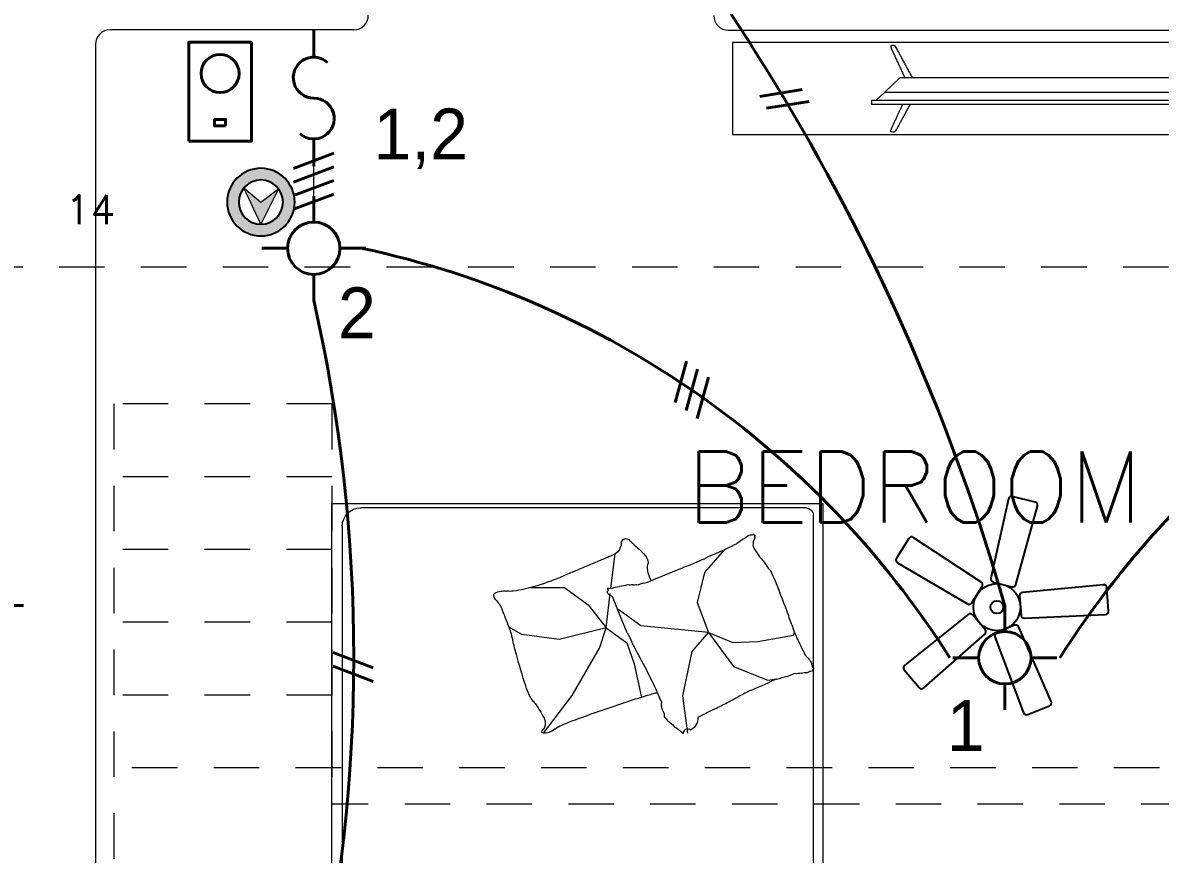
# Model space of a CAD drawing. Header units: metres. Extents: x 14 to 2416, y -346 to 476.
# Drawn here: x 140.977 to 144.104, y -84.686 to -82.401 of the extents above; entities that cross this region are included whole.
import ezdxf

# ---------------------------------------------------------------- set-up
doc = ezdxf.new("R2010")
doc.units = ezdxf.units.M
for name, pattern in [('0', [0]), ('HIDDEN2', [0.1875, 0.125, -0.0625]), ('STYLE_03', [0.5, 0.416656, -0.08334399999999997])]:
    doc.linetypes.add(name, pattern=pattern)
doc.layers.get('0').update_dxf_attribs({"linetype": '0', "lineweight": 20})
for name, color, linetype, lineweight in [('A-ANNO-TEXT', 20, 'Continuous', 13), ('A-WALL', 250, 'Continuous', 20), ('baños', 251, 'Continuous', 0), ('E Salida Interruptores', 22, 'Continuous', 40), ('E Salida Luces', 22, 'Continuous', 40), ('E Tuberia Emp Losa', 22, 'Continuous', 40), ('MAVA', 1, 'Continuous', 15), ('MOBILIARIOS', 252, 'Continuous', 0), ('textos', 7, 'Continuous', 0)]:
    doc.layers.add(name, color=color, linetype=linetype, lineweight=lineweight)
doc.layers.add('MAVA Luminarias', color=1, linetype='Continuous')
doc.layers.add('Techos 1', color=7, linetype='HIDDEN2', lineweight=9, true_color=0x42391a)
doc.styles.add('CENTURY GOTHIC', font='GOTHIC.TTF')
doc.styles.add('DIM_FONT', font='SIMPLEX.shx', dxfattribs={"width": 0.8})
doc.styles.get("Standard").update_dxf_attribs({"font": 'arial.ttf', "height": 0.1875})

# ---------------------------------------------------------------- blocks, each defined once
blk = doc.blocks.new('abanico mava')
at = {"layer": 'MAVA Luminarias', "linetype": 'ByBlock', "lineweight": -2, "extrusion": (4.64877621487093e-10, 3.7221490143641e-09, 1)}
for points, elevation in [([(513803.1024588232, 2035248.67754846), (513803.2149462215, 2035249.08632428, 0.4213740536796735), (513803.2028594591, 2035249.106997782), (513803.0841860434, 2035249.136471829, 0.4213740536796723), (513803.0638313481, 2035249.123855575), (513802.9719955589, 2035248.709950666, 0.4070891436510839), (513802.9843078518, 2035248.690086373), (513803.0822834051, 2035248.665752903, 0.4070891436511436)], -6.03849640251431e-10), ([(513802.9212881202, 2035248.689671835), (513802.5672797309, 2035248.922972383, 0.4213740536796735), (513802.5438830475, 2035248.917865652), (513802.4791794606, 2035248.814108508, 0.4213740536796723), (513802.4848882848, 2035248.790851406), (513802.8501564256, 2035248.575606729, 0.4070891436510839), (513802.8728531984, 2035248.581178011), (513802.9262718153, 2035248.666838844, 0.4070891436511436)], -5.647524398484885e-10), ([(513802.9932175172, 2035248.404817102), (513803.1424856986, 2035248.007992084, 0.4213740536796735), (513803.1644156742, 2035247.99837129), (513803.2777488945, 2035248.044280769, 0.4213740536796723), (513803.2868005406, 2035248.066451723), (513803.1178100537, 2035248.45528755, 0.4070891436510839), (513803.0961732612, 2035248.464121116), (513803.0026065184, 2035248.426218722, 0.4070891436511436)], 4.620809539748713e-10)]:
    blk.add_lwpolyline(points, format="xyb", close=True, dxfattribs=dict(at, elevation=elevation))
for points in [[(513803.1469136354, 2035248.501498554), (513803.5704430601, 2035248.520835356, 0.4213740536796735), (513803.5863697135, 2035248.538719014), (513803.5777290959, 2035248.66069212, 0.4213740536796723), (513803.5594403782, 2035248.676151949), (513803.1374145983, 2035248.635589324, 0.4070891436510839), (513803.1223272409, 2035248.617741233), (513803.1294608461, 2035248.517041489, 0.4070891436511436)], [(513802.85377328, 2035248.521114585), (513802.5224966649, 2035248.256526434, 0.4213740536796735), (513802.5201234817, 2035248.232696799), (513802.5988078816, 2035248.139097311, 0.4213740536796723), (513802.6226908243, 2035248.137339885), (513802.9402747395, 2035248.418216268, 0.4070891436510839), (513802.9419898236, 2035248.441523802), (513802.8770287911, 2035248.518798579, 0.4070891436511436)]]:
    blk.add_lwpolyline(points, format="xyb", close=True, dxfattribs=at)
at = {"layer": 'MAVA Luminarias', "linetype": 'ByBlock', "lineweight": -2}
for radius in [0.1226918486957073, 0.03346141328064745]:
    blk.add_circle((513803.0035302752, 2035248.558930107), radius, dxfattribs=at)
blk = doc.blocks.new('dl ip')
at = {"layer": 'MAVA', "transparency": 33554687}
h = blk.add_hatch(color=40, dxfattribs=at)
h.dxf.hatch_style = 1
h.paths.add_polyline_path([(94.75742601566844, -111.2087748606267), (94.71091809209081, -111.2482144905869), (94.6623739509123, -111.2113100501469), (94.71091809209065, -111.3091937605638)])
at = {"layer": 'MAVA Luminarias', "linetype": 'Continuous'}
h = blk.add_hatch(color=40, dxfattribs=at)
h.paths.add_polyline_path([(94.61796684585289, -111.2482144905869, 1), (94.80386933832872, -111.2482144905869, 1)])
h.paths.add_polyline_path([(94.77189736206773, -111.2482144905869, -1), (94.64993882211388, -111.2482144905869, -1)], flags=16)
at = {"layer": 'MAVA', "color": 40}
for p, q in [((94.71091809209081, -111.2482144905869), (94.6623739509123, -111.2113100501469)), ((94.6623739509123, -111.2113100501469), (94.71091809209065, -111.3091937605638)), ((94.71091809209065, -111.3091937605638), (94.75742601566844, -111.2087748606267)), ((94.75742601566844, -111.2087748606267), (94.71091809209081, -111.2482144905869))]:
    blk.add_line(p, q, dxfattribs=at)
at = {"layer": 'MAVA Luminarias', "color": 40, "linetype": 'Continuous'}
for radius in [0.09295124623791078, 0.06097926997692545]:
    blk.add_circle((94.71091809209081, -111.2482144905869), radius, dxfattribs=at)
blk = doc.blocks.new('PL BASE 2N NASAS 09')
at = {"layer": 'A-WALL'}
for p, q in [((167.4575461440039, -21.56080580496567), (166.7875461440039, -21.56080580496567)), ((168.4875461440039, -21.56170580496565), (171.7075462980295, -21.56170580496559)), ((166.7475461440039, -21.60080580496567), (166.7475461440024, -24.8608058049678))]:
    blk.add_line(p, q, dxfattribs=at)
for centre, start, end in [((167.4575461440039, -21.52080580496568), 270, 0), ((168.4875461440039, -21.52170580496566), 180, 270.0000000000016), ((166.7875461440039, -21.60080580496567), 90, 180.000000000002)]:
    blk.add_arc(centre, 0.04, start, end, dxfattribs=at)
at = {"layer": 'Techos 1'}
blk.add_line((163.9475462980297, -22.21176698887071), (176.0975462980299, -22.21176698887071), dxfattribs=at)
at = {"layer": 'baños', "linetype": 'Continuous', "flags": 8}
for tag, p in [('MODELNUMBER', (167.1329024166141, -5.630616461235327, 2.857834639711941e-07)), ('TRADENAME', (167.1329024166694, -5.630658418648189, 2.857834639711941e-07)), ('MATERIAL', (167.132902416781, -5.630742991131918, 2.857834639711941e-07)), ('PRODUCT', (167.1329024167253, -5.630700704890167, 2.857834639711941e-07)), ('MODELNUMBER', (168.3076463902173, -5.630616461235327, 2.857834639711941e-07)), ('TRADENAME', (168.3076463902726, -5.630658418648189, 2.857834639711941e-07)), ('MATERIAL', (168.3076463903842, -5.630742991131918, 2.857834639711941e-07)), ('PRODUCT', (168.3076463903285, -5.630700704890167, 2.857834639711941e-07))]:
    blk.add_attdef(tag, p, '', height=2.537174511142602e-05, rotation=180.0000755047861, dxfattribs=at)
at = {"layer": 'baños', "linetype": 'Continuous'}
for tag, p, rotation in [('MODELNUMBER', (169.2428197568918, -19.70646632265289), 180.0000755047722), ('TRADENAME', (169.2427792151639, -19.70642399073245), 180.0000755047722), ('MATERIAL', (169.2430061964403, -19.70633932648513), 180.0000755047722), ('PRODUCT', (169.2430045678992, -19.70638165846137), 180.0000755047722), ('MODELNUMBER', (169.9523880079747, -19.70646632280497), 179.9999244952277), ('TRADENAME', (169.9523880080304, -19.7064239908311), 179.9999244952277), ('MATERIAL', (169.952388008142, -19.7063393268829), 179.9999244952277), ('PRODUCT', (169.9523880080861, -19.706381658857), 179.9999244952277)]:
    blk.add_attdef(tag, p, '', height=2.5399184405861e-05, rotation=rotation, dxfattribs=at)
at = {"layer": 'textos'}
for s, insert, char_height, width, attachment_point in [('{\\Fromans|c0;14}', (166.8022496994843, -22.09515569035675), 0.08, 3.386374502385596, 9), ('{\\Fromans|c0;BEDROOM 3}', (168.372970714679, -22.9149813906792), 0.195, 2.24513121030127, 7)]:
    blk.add_mtext(s, dxfattribs=dict(at, insert=insert, char_height=char_height, width=width, attachment_point=attachment_point))
blk = doc.blocks.new('A$C583d552a')
at = {"layer": 'MOBILIARIOS'}
for p, q in [((1.3493530225104, 2.000000005129777), (-7.091809948178707e-07, 2.000000005129777)), ((-7.091809948178707e-07, 2.000000005129777), (-7.091809948178707e-07, 5.129777491674758e-09)), ((1.3493530225104, 5.129777491674758e-09), (1.3493530225104, 2.000000005129777)), ((1.35069074354476, 1.999855054207956), (1.35069074354476, 1.549855054210866)), ((1.3493530225104, 1.947628593792842), (-7.091809948178707e-07, 1.947628593792842)), ((0.6498258954227367, 1.56169249970867), (0.6291694526219089, 1.644262628644583)), ((1.305193943014501, 1.56169249970867), (1.284537500220949, 1.644262628644583)), ((0.6573373826097395, 1.531666921240912), (0.6498258954227367, 1.56169249970867)), ((1.312705430201504, 1.531666921240912), (1.305193943014501, 1.56169249970867)), ((0.6465105523741386, 1.51146903846552), (0.02842776106194833, 1.084071361416363)), ((0.6465105523741386, 1.51146903846552), (1.303535947191335, 1.51146903846552)), ((1.323535947188134, 1.491469038461446), (1.323535947188134, 0.03216955187258463)), ((0.587634693015616, 1.218424109924172), (0.5739953466174939, 1.313834096509026)), ((1.303535947191335, 1.238869157489034), (0.5847119687234681, 1.238869157489034)), ((0.5858886552080094, 1.088283501980413), (0.587634693015616, 1.218424109924172)), ((0.02842776106194833, 0.06216955187869644), (0.02842776106194833, 1.084071361416363)), ((0.5815307200311963, 0.631595496212185), (0.6607039625298512, 0.5276403331010897)), ((0.9780728691250715, 0.6317379501344931), (0.9643114436687483, 0.5285970726838514)), ((0.6607039625298512, 0.5276403331010897), (0.7358184424876981, 0.3972664155737675)), ((0.8306997361571575, 0.4407243410025785), (0.8504667458175845, 0.5296156740880633)), ((0.9643114436687483, 0.5285970726838514), (0.990114214378309, 0.4065469590425437)), ((1.10364577846417, 0.4478032817717121), (1.198255284572269, 0.4856216129194308)), ((1.198255284572269, 0.4856216129194308), (1.222337779122654, 0.4821836213379811)), ((0.810932922445545, 0.3834388874240631), (0.8306997361571575, 0.4407243410025785)), ((1.034838651168002, 0.3549765203135848), (1.10364577846417, 0.4478032817717121)), ((0.990114214378309, 0.4065469590425437), (1.034838651168002, 0.3549765203135848)), ((0.7358184424876981, 0.3972664155737675), (0.7536086727989186, 0.3419563029822257)), ((0.7536086727989186, 0.3419563029822257), (0.810932922445545, 0.3834388874240631)), ((1.034838651168002, 0.3549765203135848), (1.101925502304994, 0.3824807354687891)), ((1.101925502304994, 0.3824807354687891), (1.170732433652347, 0.3790427438873394)), ((1.170732433652347, 0.3790427438873394), (1.268782492071523, 0.3618525034837603)), ((0.5223352867899393, 0.3597345131058773), (0.4863209420575458, 0.3396940386157894)), ((0.6251235018928583, 0.3735620412555818), (0.5223352867899393, 0.3597345131058773)), ((0.7536086727989186, 0.3419563029822257), (0.6251235018928583, 0.3735620412555818)), ((0.8118182594182599, 0.3557761563135955), (0.7887951259756392, 0.2994594065605725)), ((1.034838651168002, 0.3549765203135848), (0.849059799372526, 0.3360672841229189)), ((1.003875443885818, 0.2724637336143587), (1.034838651168002, 0.3549765203135848)), ((1.268782492071523, 0.3618525034837603), (1.272082211580027, 0.3554105122095734)), ((0.7041913445930277, 0.2787446852091762), (0.7536086727989186, 0.3419563029822257)), ((0.7536086727989186, 0.3419563029822257), (0.7653806894734316, 0.2478439538538169)), ((0.849059799372526, 0.3360672841229189), (0.7991747300613952, 0.2999680900031763)), ((0.7887951259756392, 0.2994594065605725), (0.7710344215659006, 0.2560150531646741)), ((0.7991747300613952, 0.2999680900031763), (0.7871333848081576, 0.2913729698050247)), ((0.6389603694690322, 0.231336077806418), (0.7041913445930277, 0.2787446852091762)), ((1.024517582073941, 0.1899510881414699), (1.003875443885818, 0.2724637336143587)), ((0.5460556591926888, 0.231336077806418), (0.6389603694690322, 0.231336077806418)), ((0.767220483662868, 0.2331355689095744), (0.7790539214176988, 0.1385321839045446)), ((1.078114167066133, 0.1273818150441457), (1.024517582073941, 0.1899510881414699)), ((-7.091809948178707e-07, 5.129777491674758e-09), (1.3493530225104, 5.129777491674758e-09)), ((1.303535947191335, 0.01216955187578606), (0.07842776105758276, 0.01216955187578606))]:
    blk.add_line(p, q, dxfattribs=at)
for centre, radius, start, end in [((0.02698494694709552, 1.913914137061738), 0.003419526399010452, 291.7883022298753, 340.4360326307888), ((0.02873201097759193, 1.90847016185603), 0.002318503280762332, 340.4360326307888, 101.8930567863742), ((0.02832323413826998, 1.937808287286543), 0.02510997430044378, 274.3025398218721, 291.7883022298753), ((0.03488393925294986, 1.909295900455845), 0.004278555704268702, 201.990399069729, 281.8930567863742), ((0.05236532939238714, 1.939334617229406), 0.02887700087184937, 239.3487451222086, 274.3025398218721), ((0.04958935315448798, 1.856845596121502), 0.05392039297186392, 59.3487451222086, 84.74081197834848), ((0.5389633696679539, 2.204070411666407), 0.3047651663592303, 278.4371936823336, 285.7439835821419), ((0.6216581613909966, 2.071871614702331), 0.1611327186373747, 270, 278.4371936823336), ((0.6629710469853762, 2.001138212610613), 0.09039931654700195, 258.7276231168171, 270), ((0.6747079311455764, 1.904866492244992), 0.01312400763468531, 153.4194789933119, 258.7276231168171), ((0.68235299453886, 1.913914137061738), 0.003419526399010452, 291.7883022298753, 340.4360326307888), ((0.6841000585766324, 1.90847016185603), 0.002318503280762332, 340.4360326307888, 101.8930567863742), ((0.6836912817300345, 1.937808287286543), 0.02510997430044378, 274.3025398218721, 291.7883022298753), ((0.6902519868447143, 1.909295900455845), 0.004278555704268702, 201.990399069729, 281.8930567863742), ((0.7077333769841516, 1.939334617229406), 0.02887700087184937, 239.3487451222086, 274.3025398218721), ((0.7049574007462525, 1.856845596121502), 0.05392039297186392, 59.3487451222086, 84.74081197834848), ((1.194331417259718, 2.204070411666407), 0.3047651663592303, 278.4371936823336, 285.7439835821419), ((1.277026208982761, 2.071871614702331), 0.1611327186373747, 270, 278.4371936823336), ((1.318339094577141, 2.001138212610613), 0.09039931654700195, 258.7276231168171, 270), ((1.330075978737341, 1.904866492244992), 0.01312400763468531, 153.4194789933119, 258.7276231168171), ((0.003364374372949896, 1.888935149276449), 0.03278844727572733, 338.5790157173076, 8.133482594709555), ((-0.206670003674617, 1.825347550933884), 0.2460324298296742, 8.133482594709555, 12.10945803156873), ((0.05028341812362669, 1.899413617640903), 0.01559499963616461, 158.5790157173076, 201.990399069729), ((0.04975224957092905, 1.082898678105494), 0.8207889043864385, 84.74081197834848, 88.09211325327271), ((0.1155825169037143, 2.000502021932562), 0.0992050227585521, 254.0647579922563, 274.2158775759118), ((0.1813076868631924, 1.98173600008181), 0.0992050227558066, 233.913638770771, 254.0647579922563), ((0.1400018720225944, 0.4060360103396761), 1.49427168971778, 88.09211325327271, 90.57574077374085), ((0.2341492686894071, 1.944901578579675), 0.09920502275516621, 216.1766451282338, 233.913638770771), ((0.2774470384167671, 2.107479279046174), 0.2340218361334519, 242.7604123700914, 249.1397179883686), ((0.2628464874790097, 1.029336111176463), 0.8732080458158228, 90.57574077374085, 94.80184567346454), ((0.2417946123962338, 1.948979677996476), 0.07678123187264828, 231.6114335728958, 242.7604123700914), ((0.4777846010904341, 2.163335424477054), 0.3916486463265963, 226.188492263924, 231.6114335728958), ((0.2669037009829935, 2.19191831804369), 0.2897025545989886, 267.4614144787592, 274.8018456734645), ((0.318111798223299, 2.053205944496085), 0.1523768302813976, 259.8101235023769, 267.4614144787592), ((0.255241247548156, 1.37468045231094), 0.5292819795560268, 79.81012350237691, 83.91330479849167), ((0.3488769687603508, 0.8466294089087114), 1.048984595397113, 83.91330479849167, 90), ((0.5497658046654124, 1.212929273206328), 0.6826847311036982, 90, 97.546851360024), ((0.6154952123390558, 1.662461391293846), 0.2422405746093392, 97.546851360024, 105.7439835821419), ((0.6747653965860536, 1.857910189006589), 0.03418623553405789, 94.40020909415122, 153.4194789933119), ((0.6587324219647144, 1.888935149276449), 0.03278844727572733, 338.5790157173076, 8.133482594709555), ((0.4486980439171475, 1.825347550933884), 0.2460324298296742, 8.133482594709555, 12.10945803156873), ((0.7056514657153912, 1.899413617640903), 0.01559499963616461, 158.5790157173076, 201.990399069729), ((0.7051202971626935, 1.082898678105494), 0.8207889043864385, 84.74081197834848, 88.09211325327271), ((0.7709505644954788, 2.000502021932562), 0.0992050227585521, 254.0647579922563, 274.2158775759118), ((0.8366757344549569, 1.98173600008181), 0.0992050227558066, 233.913638770771, 254.0647579922563), ((0.7953699196143589, 0.4060360103396761), 1.49427168971778, 88.09211325327271, 90.57574077374085), ((0.8895173162811716, 1.944901578579675), 0.09920502275516621, 216.1766451282338, 233.913638770771), ((0.9328150860085316, 2.107479279046174), 0.2340218361334519, 242.7604123700914, 249.1397179883686), ((0.9182145350707742, 1.029336111176463), 0.8732080458158228, 90.57574077374085, 94.80184567346454), ((0.8971626599879983, 1.948979677996476), 0.07678123187264828, 231.6114335728958, 242.7604123700914), ((1.133152648682199, 2.163335424477054), 0.3916486463265963, 226.188492263924, 231.6114335728958), ((0.922271748582034, 2.19191831804369), 0.2897025545989886, 267.4614144787592, 274.8018456734645), ((0.9734798458150635, 2.053205944496085), 0.1523768302813976, 259.8101235023769, 267.4614144787592), ((0.9106092951399205, 1.37468045231094), 0.5292819795560268, 79.81012350237691, 83.91330479849167), ((1.004245016352115, 0.8466294089087114), 1.048984595397113, 83.91330479849167, 90), ((1.205133852257177, 1.212929273206328), 0.6826847311036982, 90, 97.546851360024), ((1.27086325993082, 1.662461391293846), 0.2422405746093392, 97.546851360024, 105.7439835821419), ((1.330133444177818, 1.857910189006589), 0.03418623553405789, 94.40020909415122, 153.4194789933119), ((0.2334417534723343, 1.886664592406532), 0.1983336164097875, 187.6808967096277, 192.1094580315687), ((0.2698286858642405, 1.896110119494779), 0.09920502275485914, 198.4396515788465, 216.1766451282338), ((0.4094985920521594, 1.998182097697509), 0.2251969116392901, 219.0349358862812, 226.188492263924), ((1.13617132182776, 1.873502683833294), 0.4918309499015451, 180, 186.2323646126351), ((0.8888098010713747, 1.886664592406532), 0.1983336164097875, 187.6808967096277, 192.1094580315687), ((0.925196733456005, 1.896110119494779), 0.09920502275485914, 198.4396515788465, 216.1766451282338), ((1.064866639643924, 1.998182097697509), 0.2251969116392901, 219.0349358862812, 226.188492263924), ((1.140681915421055, 1.912280360353407), 0.1399446217408161, 314.9023836051139, 332.601174333709), ((1.200952022910542, 1.972345449023351), 0.139944621739241, 297.2035924719159, 314.9023836051139), ((1.23385895364413, 1.916663376767474), 0.08985455834404225, 306.2640674223089, 318.5570937573442), ((1.791539369419525, 1.873502683833294), 0.4918309499015451, 180, 186.2323646126351), ((0.9509967585611321, 1.898710897476349), 0.9130531557024769, 183.3687486014221, 187.6808967096277), ((0.297012474052508, 1.859068204983714), 0.04931628471404679, 208.3167638750771, 219.0349358862812), ((0.4429740115876939, 1.90623697081196), 0.2001861671677479, 203.0027692445326, 208.3167638750771), ((0.8483192046471686, 1.785795666634158), 0.203978832723049, 170.3156336117187, 180), ((1.606364806152897, 1.898710897476349), 0.9130531557024769, 183.3687486014221, 187.6808967096277), ((0.9523805216442724, 1.859068204983714), 0.04931628471404679, 208.3167638750771, 219.0349358862812), ((1.098342059179458, 1.90623697081196), 0.2001861671677479, 203.0027692445326, 208.3167638750771), ((1.080553973805991, 1.889543766934594), 0.2055588306124303, 338.1850764519421, 341.2201011069947), ((1.138631256900453, 1.888069492786826), 0.1510926614711583, 334.6448831645185, 338.1850764519421), ((1.239468092338257, 1.866741977086576), 0.0526082136424462, 318.5570937573442, 334.6448831645185), ((1.503687252238933, 1.785795666634158), 0.203978832723049, 170.3156336117187, 180), ((1.506458533861633, 1.599424647451315), 0.8820328122766421, 167.8016206814328, 170.3156336117187), ((1.090274722962249, 1.802269534557354), 0.1399446217354686, 343.4850240281289, 354.3688736469454), ((1.105297697336255, 1.852937609947048), 0.1399446217330947, 332.601174333709, 343.4850240281289), ((1.215228732369042, 1.813156119133282), 0.05616381224046976, 341.2201011069947, 0), ((1.179859907554828, 1.771870984048519), 0.09153263705200516, 0, 14.68510665884729), ((2.161826581453397, 1.599424647451315), 0.8820328122766421, 167.8016206814328, 170.3156336117187), ((0.7245869715109166, 1.757333093766874), 0.6787269722582456, 178.3669113583332, 183.3687486014221), ((1.379955019102681, 1.757333093766874), 0.6787269722582456, 178.3669113583332, 183.3687486014221), ((-0.02514400274299078, 1.755585667008063), 0.6587817297258798, 351.9949491948005, 357.3351183681415), ((0.3229634125666507, 1.791963095005713), 0.3171219007145616, 347.8016206814328, 351.9949491948005), ((0.6302240448487737, 1.755585667008063), 0.6587817297258798, 351.9949491948005, 357.3351183681415), ((0.9783314601584152, 1.791963095005713), 0.3171219007145616, 347.8016206814328, 351.9949491948005), ((1.410320098016427, 1.64469164303614), 1.365227436036071, 176.9450421072852, 178.3669113583332), ((2.065688145608192, 1.64469164303614), 1.365227436036071, 176.9450421072852, 178.3669113583332), ((13.65569547024575, 0.8500147470551838), 13.63555196031532, 176.4951423299458, 176.9450421072852), ((0.5615314258459421, 1.64741080877161), 0.06771125242053372, 357.3351183681415, 14.04519390940754), ((14.31106351783751, 0.8500147470551838), 13.63555196031532, 176.4951423299458, 176.9450421072852), ((1.216899473437707, 1.64741080877161), 0.06771125242053372, 357.3351183681415, 14.04519390940754), ((0.2156728556358303, 2.891204561281711), 1.432285134951083, 294.3265278298848, 296.4984803909256), ((0.6758473157453864, 2.083406232297648), 0.5066465191820224, 290.6742811174504, 294.3265278298848), ((0.880425804926972, 1.679570306427422), 0.05797391510516451, 274.0827718428247, 290.6742811174504), ((0.9177638678077074, 1.896859978791554), 0.2720537801698949, 266.444800906154, 274.0827718428247), ((0.3558245358647127, 1.520941845687275), 0.3211810663005845, 170.0016419585782, 176.4951423299458), ((0.1620482361024642, 0.9067300238896223), 0.738666396783039, 64.68892615813093, 66.51559171761322), ((0.205238944493658, 0.887964143250656), 0.7386663968077241, 66.51559171761322, 68.34225723620509), ((0.2539006317813346, 0.8688387584845714), 0.7386663969358387, 68.34225723620509, 70.5720183901779), ((1.011192583456477, 1.520941845687275), 0.3211810663005845, 170.0016419585782, 176.4951423299458), ((0.352391799139923, 2.161799636604201), 0.7286236185014265, 302.1349795991576, 305.8262850843881), ((0.6393850132219541, 1.850830884250399), 0.3126399225708171, 296.4984803909256, 302.1349795991576), ((0.8174162836942287, 0.9067300238896223), 0.738666396783039, 64.68892615813093, 66.51559171761322), ((0.8606069920854225, 0.887964143250656), 0.7386663968077241, 66.51559171761322, 68.34225723620509), ((0.9092686793730991, 0.8688387584845714), 0.7386663969358387, 68.34225723620509, 70.5720183901779), ((0.0167298825610942, 1.535022884920409), 0.01932936577007352, 350.0016419585781, 16.69776590476856), ((0.06163211236639654, 1.446737465681736), 0.0874807337156975, 97.12039367110488, 106.221151147886), ((0.0859601593831485, 1.465353257219476), 0.07672654245508678, 106.221151147886, 117.2841172306364), ((0.05443992077857729, 1.58317722212837), 0.04528945216353445, 282.8690380365239, 297.2841172306364), ((0.06610693192419603, 1.688523972887424), 0.14588121229112, 273.5739729966662, 282.8690380365239), ((0.09277669747029904, 2.710306452922168), 1.164013960197642, 270.2865448048574, 273.5739729966662), ((0.2621837055478409, 7.266242239362555), 5.718506036002936, 269.0296215215465, 270.2865448048574), ((0.4438657888306352, 4.906502012978535), 3.36218110829867, 267.3903699312741, 269.0296215215465), ((0.4848562221952761, 2.75731159954762), 1.216456855347276, 265.3824179551856, 267.3903699312741), ((0.3620948353629956, 0.138969384155871), 1.404763554196242, 85.38241795518562, 87.25093522363939), ((0.5212806066913345, 1.313785860453436), 0.2300529023409549, 87.25093522363939, 101.5585619495945), ((0.3081061942714314, 0.8497202060318614), 0.7386663969404011, 70.5720183901779, 72.80177911772526), ((0.548665095178194, 1.688566071003379), 0.1459110822094432, 263.5659464289487, 281.5585619495945), ((0.6136802924586391, 1.659880143292185), 0.1197367658717637, 252.6135877437064, 263.5659464289487), ((0.5624193210744579, 1.314368709478231), 0.229668082843701, 72.61358774370643, 80.51589581660451), ((0.6117698323862442, 1.26347905208263), 0.2707516457540592, 80.51589581660451, 85.91706013517057), ((0.6720979301601346, 1.535022884920409), 0.01932936577007352, 350.0016419585781, 16.69776590476856), ((0.717000159958161, 1.446737465681736), 0.0874807337156975, 97.12039367110488, 106.221151147886), ((0.741328206974913, 1.465353257219476), 0.07672654245508678, 106.221151147886, 117.2841172306364), ((0.7098079683703418, 1.58317722212837), 0.04528945216353445, 282.8690380365239, 297.2841172306364), ((0.7214749795159605, 1.688523972887424), 0.14588121229112, 273.5739729966662, 282.8690380365239), ((0.7481447450693395, 2.710306452922168), 1.164013960197642, 270.2865448048574, 273.5739729966662), ((0.9175517531468813, 7.266242239362555), 5.718506036002936, 269.0296215215465, 270.2865448048574), ((1.0992338364224, 4.906502012978535), 3.36218110829867, 267.3903699312741, 269.0296215215465), ((1.140224269787041, 2.75731159954762), 1.216456855347276, 265.3824179551856, 267.3903699312741), ((1.01746288295476, 0.138969384155871), 1.404763554196242, 85.38241795518562, 87.25093522363939), ((1.176648654283099, 1.313785860453436), 0.2300529023409549, 87.25093522363939, 101.5585619495945), ((0.9634742418631959, 0.8497202060318614), 0.7386663969404011, 70.5720183901779, 72.80177911772526), ((1.204033142769958, 1.688566071003379), 0.1459110822094432, 263.5659464289487, 281.5585619495945), ((1.269048340050404, 1.659880143292185), 0.1197367658717637, 252.6135877437064, 263.5659464289487), ((1.217787368666222, 1.314368709478231), 0.229668082843701, 72.61358774370643, 80.51589581660451), ((1.267137879978009, 1.26347905208263), 0.2707516457540592, 80.51589581660451, 85.91706013517057), ((0.03592943502667367, 1.530356085823087), 0.001321023312922661, 16.69776590476856, 97.12039367110488), ((0.2943961862104061, 1.640665047329321), 0.375068174557999, 320.3554606070879, 339.8511603195637), ((0.6572721021723282, 1.530752393948433), 0.0009168542464135526, 85.91706013517057, 194.0449372957398), ((0.6912974826184382, 1.530356085823087), 0.001321023312922661, 16.69776590476856, 97.12039367110488), ((1.303535947191335, 1.491469038461446), 0.02, 0, 90), ((1.312640149764093, 1.530752393948433), 0.0009168542464135526, 85.91706013517057, 194.0449372957398), ((0.4049083579222952, 1.375874632736895), 0.1801095163496523, 339.8511603195637, 8.135581427254657), ((1.303535947191335, 1.258869157493109), 0.02, 270, 0), ((-0.639491341826897, 5.102907268228819), 4.064557846763775, 280.7275609404751, 282.925537287902), ((0.2775065896123579, 1.198940343027289), 0.0581297846999787, 262.269617826276, 280.7275609404751), ((0.3326296113511944, 1.33085478259477), 0.1941505589237871, 256.809597245706, 262.269617826276), ((-0.2025427503328956, -1.325273889196751), 2.51578342322049, 76.80959724570603, 78.32586281720029), ((-0.4754116179253742, 2.848699250557047), 1.83514732567789, 285.9351885816118, 287.7363855474176), ((-0.06340467878249001, 1.741515392204974), 0.6573929269126021, 282.925537287902, 285.9351885816118), ((-0.05538702251283212, -1.428372303118294), 2.587963519448266, 78.32586281720029, 80.50498005231553), ((-0.03767824853343882, -2.639996016441501), 3.7800666463592, 80.50498005231553, 82.30800455554564), ((0.5836481732251286, 0.626744482564618), 0.006295751882727788, 166.7191556152773, 233.4208231989165), ((0.5818360197729362, 0.6271722178282744), 0.004433801938804676, 93.94835850893317, 166.7191556152773), ((0.5839572611796484, 0.5964390069350429), 0.03524013110698786, 69.65479008888582, 93.94835850893317), ((0.5752998025920988, 0.5730914891976226), 0.06014109843147915, 51.41461271701508, 69.65479008888582), ((0.988998872503771, 0.5924075101722792), 0.04520213708834055, 127.5287398564194, 134.1274028745412), ((0.9177903819356743, 0.68254703810112), 0.06967765861389855, 308.8136143446322, 314.1274028745412), ((0.9790101942774072, 0.6318123619641938), 0.0127267241018411, 176.7545059772114, 308.8136143446322), ((0.571459314195863, 0.6103197025006466), 0.01415765088276484, 10.40739428113738, 53.42082319891641), ((0.5480103702059296, 0.6079393488982987), 0.03934626814286472, 333.1820744537392, 345.429094599271), ((0.50951906119667, 0.5989432756980477), 0.07713397999115425, 2.728618400002953, 10.40739428113738), ((0.5712927268098156, 0.6018873723880915), 0.0152901972109828, 345.429094599271, 2.728618400002953), ((0.6622037955014548, 0.6820112033676651), 0.07919952062409745, 231.4146127170151, 247.2930822064679), ((0.9547571486975812, 1.381145385603531), 0.8370755456026705, 247.2930822064679, 249.8713303263295), ((2.419769189669069, 5.378280392135139), 5.094228178596252, 249.8713303263295, 250.916380926493), ((0.8603227303458425, 0.6425965910386822), 0.07742480592538345, 313.5224447222108, 324.1064262555203), ((0.7914300328623085, 0.7705055434564656), 0.2176143599932241, 307.2150931760106, 313.5224447222108), ((0.5510492252572021, 1.145587442930491), 0.6604861267510977, 306.2163012350456, 307.2150931760106), ((1.183537887786997, 0.3162323191356791), 0.3825284468561272, 126.2163012350456, 127.5287398564194), ((0.9705427349101683, 0.5900220151891062), 0.03586585899144194, 356.7545059772114, 62.70976217609989), ((0.4045907690372132, 0.6678187262953088), 0.1939532799805708, 320.2995303880214, 329.0943701017587), ((0.2689894093120984, 0.7489925636402859), 0.3519941627583441, 329.0943701017587, 333.1820744537392), ((1.78247670373753, 3.536186416291685), 3.145009892091579, 250.916380926493, 253.3915349910029), ((0.9519292772813515, 0.5525719534200562), 0.04581913122229182, 157.5837813069688, 188.0491794216861), ((0.8912675090680295, 0.5832916064102847), 0.02259554269079298, 324.1064262555203, 8.0491794216861), ((-0.3714748518839315, -2.185839506957336), 3.097183026907536, 62.70976217609989, 63.58534790760535), ((1.979573975200083, 2.355050501959568), 2.016249894929211, 242.5001420289836, 243.5853479076053), ((0.6161474477260072, 0.4921780597944689), 0.08101193968189808, 140.2995303880214, 153.9265099504297), ((1.817393212258366, 0.1204051218740005), 1.005424449327785, 154.947148474809, 157.5837813069688), ((3.932983813748478, 5.944493487033697), 6.101859944039504, 242.1517827547723, 242.5001420289836), ((-1.579654303823872, -4.646965714928001), 5.838332169079521, 62.15178275477227, 62.50791721575425), ((2.439540589591388, -0.1120172158041441), 2.003020344669027, 162.1604006112505, 164.7374578865318), ((0.7198966183852917, 0.4414113756940878), 0.1965158211189567, 153.9265099504297, 162.1604006112505), ((2.389747087595651, -0.264322347778716), 1.686844298923512, 152.9116469864673, 154.947148474809), ((0.9168566236978677, 0.6340877291734159), 0.1165655863884394, 253.3915349910029, 259.2633827587736), ((0.9266796548320144, -0.06796182537777895), 0.623626505052398, 62.50791721575425, 69.25136790839223), ((1.120582048976985, 0.06566748672071299), 0.4299703486098196, 69.25136790839223, 77.3747773119044), ((2.218023057000437, -0.3311296175231746), 1.565247486249742, 150.0640298231654, 152.9116469864673), ((1.276630012652504, 0.4048673755535219), 0.06299426755711378, 77.3747773119044, 93.38811934018608), ((1.303908138120505, 0.5246667607427753), 0.05987227262389626, 256.9597694141147, 273.3881193401861), ((1.251902143848611, 0.4742651883718736), 0.07551962289106551, 310.508645673345, 333.666820340453), ((1.334180654469719, 0.5081993003698244), 0.05088827194874804, 238.3082601303087, 256.9597694141147), ((1.336333107653672, 0.4410464588656851), 0.01675039272480983, 130.508645673345, 180.9613613016662), ((1.328501964452926, 0.4587207270308227), 0.00580431018091894, 180.9613613016662, 238.3082601303087), ((2.09716976220011, -0.01859569369094061), 1.648132525434107, 164.7374578865318, 166.158996003392), ((-1.10811400448506, 1.549091151275434), 2.661878904894848, 333.666820340453, 334.8268490808732), ((-0.03268346267645938, 0.5061629246486063), 0.5454140017801368, 343.6877615160556, 346.1589960033919), ((0.6260871960178065, 0.4627314669271527), 0.2143256083187305, 330.0640298231654, 337.7645183818016), ((0.3182556036692858, 0.4034597838037826), 0.179755467862958, 339.2227314676883, 343.6877615160556), ((0.7540639316205215, 0.5260958805886276), 0.5454140017873752, 339.2918794190427, 341.7631134838618), ((1.109398753970936, 0.4318704418985817), 0.1797554678622998, 334.8268490808732, 339.2918794190427), ((-2.002446627674317, 1.283958455067705), 2.661878904894558, 338.0627025027021, 339.2227314676883), ((2.816311835594433, -0.2212181367428911), 1.648132525413346, 160.3415754305974, 161.7631134838619), ((0.3966427995540016, 0.3177161170535783), 0.07551962289063957, 314.9045278367938, 338.0627025027021), ((3.105032313017773, -0.4634120305124725), 2.003020344674618, 157.7645183818016, 160.3415754305974), ((0.4617787451636559, 0.252362736340956), 0.01675039272496177, 134.9045278367938, 185.3572435159607), ((0.4508804760400835, 0.2513407514418304), 0.005804310180949536, 185.3572435159607, 242.704142383116), ((0.777846799667941, 0.2339897763670251), 0.02305474601004581, 107.1867432116035, 157.7645183818016), ((0.471555318464425, 0.2914046316730037), 0.0508882719485396, 242.704142383116, 261.3556520670525), ((0.4729056193020824, 0.3002865771707093), 0.0598722726251139, 261.3556520670525, 277.7840015248055), ((0.4895465316433274, 0.1785521665299257), 0.06299426755666054, 81.77065954639642, 97.78400152480553), ((0.4370191284754128, -0.1846451847593471), 0.4299703486116809, 73.64725004019559, 81.77065954639642), ((0.3824951908529783, -0.3704672694218516), 0.623626505046277, 66.90379967998685, 73.64725004019559), ((0.7549580319675897, 0.2383120195083848), 0.004666400465934595, 287.1867432116034, 70.6200685701495), ((0.75702043098795, 0.2246760695709327), 0.00920333792316308, 70.6200685701495, 94.25931909532157), ((0.7647908718493, 0.2669931519778856), 0.03396428995763099, 262.0177587347744, 274.2593190953216), ((0.817516385053068, 0.4220554312562399), 0.1954889425362712, 255.1193049991552, 262.0177587347744), ((0.7664049462102867, 0.05070858341082385), 0.1793601563071827, 75.11930499915525, 82.32164319283464), ((0.8180688811546588, 0.1530486270132769), 0.0712255711155273, 82.32164319283464, 94.51183515163544), ((0.8369567563051987, 0.2893045049715965), 0.0663342297775175, 261.8784315226806, 274.5118351516355), ((0.8839565667433362, 0.3319960179799182), 0.11656558638626, 248.9956527720852, 261.8784315226806), ((-1.663109305882926, -5.167201304822584), 5.838332169166429, 66.5476649456249, 66.90379967998685), ((3.088920187182566, 5.786629230577319), 6.101859944081538, 246.5476649456249, 246.8960241778194), ((2.120526720674434, 3.101211005654704), 3.145009892096932, 246.5204987121799, 248.9956527720852), ((0.9134121858944582, 0.1766288152941797), 0.0458191312226424, 161.9796632353611, 192.4450616009792), ((1.825945767427811, -0.1202294490283293), 1.005424449322283, 160.6552148516055, 161.9796632353611), ((1.388135256419673, 0.1107792794575744), 0.1965158211193161, 149.5306275762796, 157.7645183818016), ((1.48572295472627, 2.028708514575783), 2.016249894906996, 246.8960241778194, 247.9812302095452), ((-0.4313557908469647, -2.711756159813149), 3.097183026901722, 67.10564429954596, 67.98123020954522), ((0.8466050452691434, 0.1618852211252033), 0.02259554269071401, 328.5023085887285, 12.44506160097914), ((3.10776139829909, 4.799821525979723), 5.094228178595516, 245.475447848876, 246.5204987121799), ((1.036299625767469, 0.2819309992557919), 0.1939532799816712, 315.9036482458849, 324.6984879745081), ((1.264413448835739, 0.1287700915202095), 0.08101193968167004, 135.9036482458849, 149.5306275762796), ((0.7595982148916391, 0.1084018780968563), 0.03586585899155762, 1.150388449114836, 67.10564429954596), ((0.6958069391760091, 0.2844850815019981), 0.217614359992089, 311.6109753843782, 317.9183267310338), ((0.799854258991445, 0.1905315487967982), 0.07742480592527849, 317.9183267310338, 328.5023085887285), ((1.459476087154371, 0.8725385468499098), 0.8370755456045915, 242.8971996932088, 245.475447848876), ((1.124612148683127, 0.1387585676932304), 0.03934626814165455, 328.7861923309611, 341.0332122580908), ((0.8745518958232879, 0.3293803352646592), 0.3519941627594608, 324.6984879745081, 328.7861923309611), ((0.8081810037831474, 0.1093774576295345), 0.01272672410194786, 181.1503884491148, 313.2094967039216), ((0.7691885258602724, 0.1508864398858805), 0.06967765861307301, 313.2094967039216, 318.5232852019428), ((0.8552593352935673, 0.07479975757473767), 0.04520213708768352, 131.9246219978522, 138.5232852019427), ((1.080644702727341, -0.1761792762406458), 0.3825284468672854, 130.6121832550206, 131.9246219978522), ((0.4017093302020385, 0.6156074126413387), 0.66048612674127, 310.6121832550206, 311.6109753843782), ((1.166015151247166, 0.1689215557855732), 0.07919952062383115, 227.0187304856535, 242.8971996932088), ((1.104762602524033, 0.04379824981174352), 0.06014109843172347, 47.0187304856535, 65.25890806702557), ((1.142978903211088, 0.1188128983851584), 0.01529019721044978, 341.0332122580908, 358.3327362303579), ((1.080729141357779, 0.1057651690209696), 0.07713397999177185, 358.3327362303579, 6.011511767738264), ((1.148546863761339, 0.0928319885572364), 0.01415765088288582, 6.011511767738264, 49.02494069294075), ((1.168625157253018, 0.09240301470003942), 0.006295751882641312, 162.3232733367772, 229.0249406929402), ((1.14548910227245, 0.05255701485316422), 0.0352401311072504, 65.25890806702557, 89.55247590229752), ((1.164462210049578, 0.08321608624123655), 0.004433801938647904, 89.55247590229752, 162.3232733367772), ((0.07842776105758276, 0.06216955187869644), 0.05, 180, 270), ((1.303535947191335, 0.03216955187258463), 0.02, 270, 0)]:
    blk.add_arc(centre, radius, start, end, dxfattribs=at)
at = {"layer": 'MOBILIARIOS', "style": 'DIM_FONT', "text_generation_flag": 4, "width": 0.7999999999992724, "flags": 9}
for tag in ['XSIZE', 'YSIZE']:
    blk.add_attdef(tag, (1.3493530225104, 2.000000005129777), '', height=0.0005, rotation=180, dxfattribs=at)
blk = doc.blocks.new('A$C58f5b6b7')
at = {"layer": 'MOBILIARIOS'}
for points in [[(1.069470840775466e-07, 0.2525811234954745), (2.000000106947084, 0.2525811234954745), (2.000000106947084, 0), (1.069470840775466e-07, 0)], [(0.3820001069470891, 0.1596185134729211), (0.3820001069470891, 0.1691435134729176), (1.618000106947079, 0.1691435134729176), (1.618000106947079, 0.1596185134729211)]]:
    blk.add_lwpolyline(points, close=True, dxfattribs=at)
for points in [[(1.605932393574449, 0.159519432846011), (1.582282151334311, 0.1371998092812277), (1.000000106947084, 0.1371998092812277), (0.4177180625598567, 0.1371998092812277), (0.3940678203197194, 0.159519432846011)], [(1.582282151334311, 0.1371998092812277), (1.539962872616115, 0.09726151347291534), (0.4600373412780527, 0.09726151347290113), (0.4177180625598567, 0.1371998092812277)]]:
    blk.add_lwpolyline(points, dxfattribs=at)
for points, degree in [([(0.4511645361125147, 0.2382135501685951, -0.004703474324619776), (0.446902711392795, 0.2460982481493375, -0.004703474324619776), (0.4415006584346202, 0.2460982481493375, -0.004703474324619776), (0.4324817371493168, 0.2460982481493375, -0.004703474324619776), (0.4368044720420698, 0.2370140929480868, -0.004703474324619776)], 3), ([(0.4368044720420698, 0.2370140929480868, -0.004703474324619776), (0.452572019644947, 0.2030788032105022, -0.004703474324619776), (0.4683395672478241, 0.1691435134729176, -0.004703474324619776)], 2), ([(0.4884981539053115, 0.1691435134729176, -0.004703474324619776), (0.4698313450089131, 0.2036785318207563, -0.004703474324619776), (0.4511645361125147, 0.2382135501685951, -0.004703474324619776)], 2), ([(1.511502059988857, 0.1691435134729176, -0.004703474324619776), (1.530168868885255, 0.2036785318207563, -0.004703474324619776), (1.548835677781653, 0.2382135501685951, -0.004703474324619776)], 2), ([(1.563195741852098, 0.2370140929480868, -0.004703474324619776), (1.547428194249221, 0.2030788032105022, -0.004703474324619776), (1.531660646646344, 0.1691435134729176, -0.004703474324619776)], 2), ([(1.548835677781653, 0.2382135501685951, -0.004703474324619776), (1.553097502501373, 0.2460982481493375, -0.004703474324619776), (1.558499555459548, 0.2460982481493375, -0.004703474324619776), (1.567518476744851, 0.2460982481493375, -0.004703474324619776), (1.563195741852098, 0.2370140929480868, -0.004703474324619776)], 3), ([(0.4368044720420698, 0.0171824033505743, -0.004703474324619776), (0.4554082793266616, 0.05722195841174482, -0.004703474324619776), (0.4740120866112534, 0.09726151347290113, -0.004703474324619776)], 2), ([(0.4950970879554575, 0.09726151347290113, -0.004703474324619776), (0.4731308120339577, 0.05662222980149068, -0.004703474324619776), (0.4511645361125147, 0.01598294613006601, -0.004703474324619776)], 2), ([(1.504903125938711, 0.09726151347291534), (1.52686940186021, 0.05662222980149068), (1.548835677781653, 0.01598294613006601)], 2), ([(1.563195741852098, 0.0171824033505743), (1.544591934567507, 0.05722195841174482), (1.525988127282915, 0.09726151347291534)], 2)]:
    blk.add_open_spline(points, degree=degree, dxfattribs=at)
for points in [[(0.4511645361125147, 0.01598294613006601, -0.004703474324619776), (0.446902711392795, 0.008098248149337905, -0.004703474324619776), (0.4415006577906411, 0.008098248149337905, -0.004703474324619776), (0.432481734999044, 0.008098248149337905, -0.004703474324619776), (0.4368044720420698, 0.0171824033505743, -0.004703474324619776)], [(1.548835677781653, 0.01598294613006601), (1.553097502501373, 0.008098248149337905), (1.558499556103527, 0.008098248149337905), (1.567518478895124, 0.008098248149337905), (1.563195741852098, 0.0171824033505743)]]:
    blk.add_open_spline(points, degree=3, knots=[-0.08544200803406514, -0.08544200803406514, -0.08544200803406514, -0.08544200803406514, -0.04272100910977372, 0, 0, 0, 0], dxfattribs=at)
blk = doc.blocks.new('PL MUEBLES 2N NASAS 09')
at = {"layer": 'Techos 1'}
for p, q in [((217.311824664217, 40.12799390527223), (216.7118246642169, 40.12799390527229)), ((216.7118246642169, 40.12799390527229), (216.711824664217, 37.8779939052723)), ((217.3118246642169, 40.12799390527223), (217.311824664217, 39.02799390527233)), ((217.311824664217, 39.92799390527227), (216.7118246642169, 39.92799390527227)), ((217.311824664217, 39.72799390527229), (216.7118246642169, 39.72799390527231)), ((217.311824664217, 39.52799390527227), (216.7118246642169, 39.5279939052723)), ((217.311824664217, 39.32799390527231), (216.7118246642169, 39.32799390527234)), ((221.6118248182424, 39.12799390527235), (216.7118246642169, 39.12799390527229)), ((221.0118248182426, 39.02799390527233), (217.311824664217, 39.02799390527233))]:
    blk.add_line(p, q, dxfattribs=at)
blk.add_blockref('PL BASE 2N NASAS 09', (49.91427858474094, 62.7170073077223))
at = {"layer": 'MOBILIARIOS', "xscale": -1, "rotation": 180}
for name, p in [('A$C58f5b6b7', (218.4130887550921, 41.1214799961308)), ('A$C583d552a', (217.3118253733979, 39.85457006037799))]:
    blk.add_blockref(name, p, dxfattribs=at)
blk = doc.blocks.new('A$C595364de')
blk.add_blockref('PL MUEBLES 2N NASAS 09', (-199.5618248827464, -36.60520150275667))
blk = doc.blocks.new('*U486')
at = {"layer": 'E Salida Luces', "linetype": 'Continuous'}
for p, q in [((-9.60157731100253e-10, 0.3583167230383078), (-9.60157731100253e-10, 0.1807167230382741)), ((-0.3576000009601417, 0.0007167230382740808), (-0.1800000009601577, 0.0007167230382740808)), ((0.1799999990398423, 0.0007167230382740808), (0.3575999990398831, 0.0007167230382740808)), ((-9.60157731100253e-10, -0.1792832769617259), (-9.60157731100253e-10, -0.3568832769617241))]:
    blk.add_line(p, q, dxfattribs=at)
blk.add_circle((-9.60157731100253e-10, 0.0007167230382740808), 0.18, dxfattribs=at)
blk = doc.blocks.new('*U370')
for p, q in [((0.0253141346895198, 1.36768563256124), (-1.049365633910415, -1.482582077079989)), ((0.9871624071160828, 1.36768563256124), (-0.0875173614838527, -1.482582077079989))]:
    blk.add_line(p, q)
blk = doc.blocks.new('*U668')
at = {"xscale": 0.03937007874015749, "yscale": 0.03937007874015749, "zscale": 0.03937007874015749, "rotation": 59.70766836118482}
blk.add_blockref('*U370', (-0.001337883596242361, 0.002200750542426553), dxfattribs=at)
blk = doc.blocks.new('*U663')
at = {"xscale": 0.03937007874015749, "yscale": 0.03937007874015749, "zscale": 0.03937007874015749, "rotation": 113.5043974771148}
blk.add_blockref('*U370', (-0.002565019496467428, 0.0002234653666859404), dxfattribs=at)
blk = doc.blocks.new('*U612')
at = {"layer": 'E Salida Interruptores'}
for p, q in [((-3.469446951953614e-17, -0.0749999999998181), (0, 0)), ((-1.387778780781446e-16, -0.2999999999992724), (-1.387778780781446e-16, -0.3749999999990906))]:
    blk.add_line(p, q, dxfattribs=at)
for centre, start, end in [((-5.551115123125783e-17, -0.1312499999994543), 270, 131.8103148957325), ((-9.71445146547012e-17, -0.2437499999996363), 90, 311.8103148957324)]:
    blk.add_arc(centre, 0.05624999999999999, start, end, dxfattribs=at)
blk = doc.blocks.new('*U674')
at = {"xscale": 0.0393700787401575, "yscale": 0.0393700787401575, "zscale": 0.0393700787401575, "rotation": 29.74533641691916}
blk.add_blockref('*U370', (-6.161064382761672e-05, 0.002573863285126104), dxfattribs=at)
blk = doc.blocks.new('*U671')
at = {"xscale": 0.03937007874015751, "yscale": 0.03937007874015751, "zscale": 0.03937007874015751, "rotation": 180.0035935703156}
blk.add_blockref('*U370', (-0.001226923792085822, -0.002259203934508881), dxfattribs=at)
blk = doc.blocks.new('*U474')
at = {"layer": 'E Salida Luces', "flags": 128}
for points in [[(-0.08605311879808432, -0.2721623183460882), (0.08605311879806939, -0.272162318346093), (0.08605311879807685, -2.359223927328458e-15), (-0.08605311879807685, 2.359223927328458e-15)], [(0.01496792151009965, -0.2300979348947298), (-0.01496792151011227, -0.230097934894729), (-0.01496792151011177, -0.2119278464815575), (0.01496792151010014, -0.2119278464815583)]]:
    blk.add_lwpolyline(points, close=True, dxfattribs=at)
at = {"layer": 'E Salida Luces'}
blk.add_circle((-2.355754480376504e-15, -0.08586226543411613), 0.05230070778634398, dxfattribs=at)

msp = doc.modelspace()

# ---------------------------------------------------------------- linework, layer by layer
at = {"layer": 'E Salida Luces', "const_width": 0.004}
msp.add_lwpolyline([(141.7766218470044, -82.87715031778951), (141.7766218470044, -82.79510616037096)], dxfattribs=at)
at = {"layer": 'E Salida Luces'}
for centre, radius, start, end in [((138.0012866350249, -85.64311171600478), 5.907653723249105, 16.12150354211152, 45.66925104791554), ((141.3787072499458, -85.50460889658257), 2.540298113654285, 32.33875231645505, 77.90265876478294), ((145.9745365980885, -85.50460889658257), 2.540298113654285, 102.097341235217, 147.6612476835443), ((137.4517243678713, -84.14547618009094), 4.435036092189072, 347.2043681438838, 12.79563185611626)]:
    msp.add_arc(centre, radius, start, end, dxfattribs=at)
at = {"layer": 'MAVA', "color": 150, "linetype": 'STYLE_03', "lineweight": 40, "ltscale": 2}
msp.add_line((135.5782345281056, -84.00173798552495), (140.978545166738, -84.00173798552495), dxfattribs=at)

# ---------------------------------------------------------------- block references
at = {"layer": 'A-ANNO-TEXT'}
msp.add_blockref('A$C595364de', (124.0766220010059, -86.97110616037182), dxfattribs=at)
at = {"layer": 'E Salida Luces', "color": 1}
msp.add_blockref('*U474', (141.5191451425198, -82.4541859474266), dxfattribs=at)
at = {"layer": 'E Salida Luces', "xscale": 0.4, "yscale": 0.4, "zscale": 0.4, "rotation": 180}
for p in [(141.7766218466203, -83.0199036285742), (143.6766219236331, -84.14545597068842)]:
    msp.add_blockref('*U486', p, dxfattribs=at)
at = {"layer": 'E Tuberia Emp Losa', "xscale": -1}
msp.add_blockref('*U612', (141.7766218470044, -82.42010616037187), dxfattribs=at)
at = {"layer": 'E Tuberia Emp Losa'}
for name, p, xscale, yscale, zscale, rotation in [('*U674', (143.0706817268402, -82.60969682237442), 0.9842519685039597, 0.9842519685039597, 0.9842519685039597, 270), ('*U671', (141.7766241846714, -82.79885654405363), -0.9842519685039484, 0.9842519685039484, 0.9842519685039484, 270), ('*U671', (141.7766195093373, -82.87339993410684), -0.9842519685039484, 0.9842519685039484, 0.9842519685039484, 270), ('*U668', (142.8012306022675, -83.39873379822994), -0.9842519685039481, 0.9842519685039482, 0.9842519685039482, 203.684898715722), ('*U668', (142.8313753283749, -83.4206535323416), -0.9842519685039482, 0.9842519685039482, 0.9842519685039482, 203.684898715722), ('*U663', (141.8850796362063, -84.17102840625994), 0.9842519685039482, 0.9842519685039482, 0.9842519685039482, 156.3151012842779)]:
    msp.add_blockref(name, p, dxfattribs=dict(at, xscale=xscale, yscale=yscale, zscale=zscale, rotation=rotation))
at = {"layer": 'MAVA Luminarias', "xscale": -1}
msp.add_blockref('dl ip', (236.342216120543, 28.35466261779503), dxfattribs=at)
at = {"layer": 'MAVA Luminarias', "xscale": 0.5267524126646371, "yscale": 0.5267524126646371, "zscale": 0.5267524126646371}
msp.add_blockref('abanico mava', (-270503.3170359753, -1072156.095488801), dxfattribs=at)

# ---------------------------------------------------------------- texts
at = {"layer": 'E Tuberia Emp Losa', "insert": (142.0705981475767, -82.71933871100191), "char_height": 0.14, "width": 0.3336396739468873, "attachment_point": 5, "rotation": 1.629976608332906e-06, "style": 'CENTURY GOTHIC'}
msp.add_mtext('1,2', dxfattribs=at)
at = {"layer": 'E Tuberia Emp Losa', "char_height": 0.14, "width": 0.1626231850809075, "attachment_point": 5, "style": 'CENTURY GOTHIC'}
for s, insert in [('2', (141.8952919561324, -83.19788351061288)), ('1', (143.5687841678645, -84.33211025188211))]:
    msp.add_mtext(s, dxfattribs=dict(at, insert=insert))

doc.saveas('drawing.dxf')
